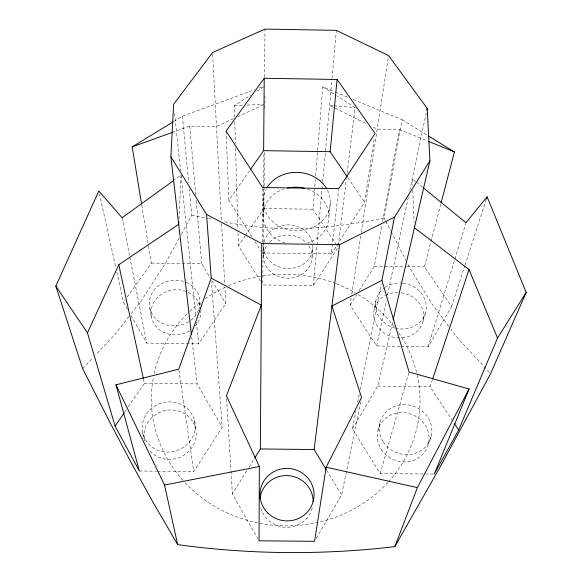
<?xml version="1.0" encoding="UTF-8"?>
<svg xmlns="http://www.w3.org/2000/svg" width="582" height="582" viewBox="0 0 582 582"><rect width="100%" height="100%" fill="white"/><g stroke="black" fill="none" stroke-linecap="round" stroke-linejoin="round"><path stroke-width="0.44" stroke-dasharray="2.91 2.18" d="M262.169 242.032L262.555 188.408M263.093 215.165L263.21 200.775M263.595 188.757L262.766 284.94L313.349 285.624L338.047 247.219L337.065 245.728M263.602 187.855L263.908 152.462M264.563 77.166L264.977 29.1M245.524 235.368L263.886 208.516L264.083 186.72M264.097 185.811L264.403 152.208M264.81 108.616L264.926 95.906M263.486 256.102L263.581 246.164M178.95 218.985L181.046 175.204L174.411 179.991M336.571 244.986L312.985 209.236L314.717 187.484M314.789 186.582L315.371 179.329M315.662 175.706L317.612 151.233M317.685 150.323L322.741 86.885L334.454 91.73M312.083 256.778L312.92 246.863M313.349 285.624L322.406 185.127M322.734 181.504L331.951 79.21M332.038 78.308L336.36 30.359M328.895 216.126L330.387 201.779M262.089 252.944L331.333 253.912L338.629 189.543M338.266 245.415L346.428 178.747M347.09 173.341L355.136 107.575L337.058 96.023M331.333 253.912L364.587 202.289L374.386 137.927M400.147 346.275L376.641 345.977L350.08 305.143L351.193 297.955M351.746 294.361L360.745 235.994M361.298 232.4L388.565 55.566M359.138 290.629L374.386 266.178L381.894 225.081M382.549 221.509L399.368 129.473L377.223 129.124L371.571 126.316M385.349 220.411L384.105 217.995L402.191 119.79L352.852 99.355M374.372 308.838L376.19 299.541M433.335 474.075L380.242 473.522L352.386 428.803L355.922 411.03M357.69 402.14L359.458 393.257M360.163 389.7L381.203 283.958M316.361 538.234L341.612 494.962L360.673 401.9M376.641 345.977L386.244 300.85M387.561 294.652L408.28 197.32M409.786 190.241L426.271 112.806M352.386 428.803L377.776 386.062L392.915 320.617M378.002 430.411L379.966 422.663M401.056 346.283L428.177 346.625L451.603 306.481L424.394 266.876L430.811 242.316M431.036 241.435L440.894 203.715M423.085 321.242L425.675 312.105M380.242 473.522L409.073 371.993M428.177 346.625L454.622 259.994M454.884 259.128L465.724 223.612M451.603 306.481L464.749 265.894M465.033 265.036L486.559 198.542M452.745 421.033L430.083 386.688L432.375 379.799M428.476 443.724L431.269 436.165M179.125 238.249L165.15 263.704L141.07 300.974L131.205 313.662M181.308 234.27L191.791 215.18L189.317 189.092M258.139 539.238L232.363 493.856L247.081 470.263M248.98 467.222L254.203 458.849M350.08 305.143L356.751 294.448M157.489 471.18L193.762 471.566L222.2 427.341L211.492 281.695M131.074 315.531L146.729 343.089L198.651 343.744L225.736 303.498L224.878 287.159M124.708 412.1L127.742 407.669M128.244 406.927L144.409 383.283L143.645 379.748M260.38 281.106L238.387 245.808L245.015 236.11M251.984 236.91L228.893 200.266L249.634 170.65M127.494 309.231L123.471 302.145L125.043 299.934M127.152 296.987L151.342 263.093L148.243 244.316M129.015 316.484L115.316 334.104L95.601 354.955M82.659 368.646L93.135 357.566M234.684 117.353L234.35 105.589L250.806 95.033M256.793 91.192L263.522 86.878M173.894 121.412L182.399 116.218L254.8 89.664M233.484 118.648L216.439 126.534L189.768 126.105L172.832 132.216M237.543 116.771L262.7 105.124M259.055 88.1L265.021 85.918M384.105 217.995C331.122 229.046 275.744 233.469 222.55 221.313M234.35 105.589L243.436 105.226M247.066 105.073L264.323 104.374M139.353 470.991L156.58 471.173M144.409 383.283L197.116 383.909L222.2 427.341M377.776 386.062L430.083 386.688M151.342 263.093L201.707 263.792L210.029 277.534M374.386 266.178L406.207 266.621M407.116 266.636L424.394 266.876M263.886 208.516L312.985 209.236M333.115 105.742L329.587 105.451L334.432 107.859M333.995 105.815L355.136 107.575M191.791 215.18L207.607 218.337M208.487 218.512L212.881 219.385M399.368 129.473L427.726 141.062M335.29 92.08L347.832 97.274M335.239 108.259L366.725 123.908M402.191 119.79L427.537 135.402M322.741 86.885L336.301 95.543M415.73 181.599L412.238 178.739L412.514 185.091M416.421 182.166L422.707 187.309M489.397 372.269L457.939 338.455L450.926 329.157M448.766 326.291L432.572 304.837L409.306 267.087L406.418 261.456M347.869 177.743L364.587 202.289M254.872 241.494L260.649 250.653M211.877 280.589L225.736 303.498M326.698 470.329L341.612 494.962M385.764 221.211L390.718 230.872M391.133 231.672L406.003 260.649M142.714 432.957L144.569 440.603A26.219 24.604 -15.6 0 1 174.6 410.208A26.219 24.604 -15.6 0 1 192.315 446.991A26.219 24.604 -15.6 0 1 149.108 450.024M99.406 193.631L115.643 266.854M116.815 272.15L123.471 302.145M122.082 217.726L129.597 255.956M129.771 256.851L146.729 343.089M149.843 308.424L151.509 317.663M141.753 204.988L148.097 243.429M178.9 370.094L193.762 471.566M194.548 420.56A26.648 24.939 -15.1 0 1 160.879 451.152A26.648 24.939 -15.1 0 1 150.614 409.19A26.648 24.939 -15.1 0 1 194.548 420.56L195.559 428.367M191.704 337.036L197.116 383.909M174.571 113.228L180.573 170.715M181.046 175.204L195.828 316.703M196.389 322.108L198.651 343.744M182.399 116.218L188.721 182.792M199.953 303.157L200.113 304.844M189.768 126.105L195.741 194.948M196.214 200.383L201.707 263.792M226.58 398.605L230.93 470.271M230.989 471.18L232.363 493.856M212.648 54.33L221.349 220.011M221.546 223.641L224.688 283.529M412.762 190.54L414.166 222.309M226.1 131.074L228.893 200.266M234.815 121.871L235.441 143.587M235.572 148.112L237.922 229.526M238.023 233.142L238.387 245.808M417.163 375.041A134.355 125.821 3.2 0 1 388.492 481.743M387.881 482.42A134.355 125.821 3.2 0 1 183.592 481.088M182.995 480.419A134.355 125.821 3.2 0 1 153.415 377.245M154.15 373.651A134.355 125.821 3.2 0 1 189.23 311.792M189.87 311.181A134.355 125.821 3.2 0 1 201.408 301.461M205.046 298.835A134.355 125.821 3.2 0 1 225.234 287.239M228.508 285.762A134.355 125.821 3.2 0 1 335.428 283.456M336.28 283.783A134.355 125.821 3.2 0 1 354.969 292.673M358.076 294.499A134.355 125.821 3.2 0 1 395.149 327.812M398.765 332.846A134.355 125.821 3.2 0 1 416.959 374.153M403.311 283.223A25.528 22.88 13.3 0 1 426.009 310.475A25.528 22.88 13.3 0 1 395.92 328.35M395.113 328.153A25.528 22.88 13.3 0 1 376.19 310.301A25.528 22.88 13.3 0 1 384.484 287.719M385.219 287.21A25.528 22.88 13.3 0 1 402.489 283.128M186.007 282.306A25.382 22.807 -7.7 0 1 198.862 309.071M198.564 309.886A25.382 22.807 -7.7 0 1 189.281 321.279M188.59 321.722A25.382 22.807 -7.7 0 1 149.356 305.39A25.382 22.807 -7.7 0 1 185.258 282.008M312.84 245.24A24.677 21.832 2.7 0 1 287.21 268.506A24.677 21.832 2.7 0 1 263.901 242.912M264.068 242.112A24.677 21.832 2.7 0 1 289.283 224.892A24.677 21.832 2.7 0 1 312.752 244.418M327.521 190.219A33.603 29.202 3.2 0 1 296.253 230.814A33.603 29.202 3.2 0 1 266.534 188.532M307.725 189.23A32.919 28.773 3.2 0 1 328.903 216.337A32.919 28.773 3.2 0 1 307.871 242.97M284.867 242.905A32.919 28.773 3.2 0 1 263.093 216.126A32.919 28.773 3.2 0 1 283.601 189.143M312.25 508.159A26.605 25.863 5.5 0 1 285.536 527.277A26.605 25.863 5.5 0 1 260.38 505.998M401.093 292.71A25.135 22.611 13.4 0 1 423.681 316.652A25.135 22.611 13.4 0 1 400.351 337.975M399.528 337.975A25.135 22.611 13.4 0 1 374.881 321.155A25.135 22.611 13.4 0 1 384.782 295.729M385.553 295.307A25.135 22.611 13.4 0 1 397.848 292.477M308.795 245.99A24.306 21.585 2.7 0 1 303.36 273.351A24.306 21.585 2.7 0 1 272.034 272.907A24.306 21.585 2.7 0 1 266.883 245.393M269.546 242.17A24.306 21.585 2.7 0 1 306.176 242.694M200.775 309.922A24.99 22.538 -8 0 1 195.436 325.855M189.659 330.787A24.99 22.538 -8 0 1 153.743 323.257A24.99 22.538 -8 0 1 166.859 291.502A24.99 22.538 -8 0 1 199.982 305.797M383.371 442.036A26.554 24.742 21.2 0 0 428.919 442.196A26.554 24.742 21.2 0 0 404.41 404.636A26.554 24.742 21.2 0 0 383.371 442.036M381.334 449.522A26.132 24.408 21.7 0 0 426.155 449.682A26.132 24.408 21.7 0 0 402.067 412.623A26.132 24.408 21.7 0 0 381.334 449.522"/><path stroke-width="0.87" d="M170.89 156.733L206.545 214.402L211.23 278.08L261.303 305.113L226.413 395.884L259.361 466.495L259.034 540.802L314.556 541.325L326.16 467.201L361.575 397.47L331.944 306.045L381.916 280.408L394.494 217.159L429.916 160.77L427.203 108.412L388.565 55.566L336.36 30.359L264.977 29.1L212.554 52.526L173.632 104.251L170.89 156.733L191.391 334.33M254.676 458.092L260.372 448.955L261.704 243.56L206.545 214.402M250.667 169.173L263.631 150.665L264.228 78.257L337.094 79.487L375.07 133.46L338.731 188.648L262.562 187.499L226.1 131.074L264.228 78.257M178.82 221.662L178.689 224.346L118.786 264.723L87.453 332.831L115.112 426.14L139.353 470.991L115.971 384.811L178.769 369.199L211.23 278.08M347.359 177.001L330.132 151.706L337.094 79.487M326.233 469.558L314.12 449.544L339.568 244.658L394.494 217.159M426.832 110.173L427.203 108.412M393.126 319.736L429.916 160.77M441.12 202.842L454.411 151.96L428.301 135.875M486.559 198.542L487.119 196.811L526.172 292.448L490.633 373.593L440.618 466.102L394.829 546.636C322.668 555.133 249.649 554.588 177.67 544.614L152.695 501.662L131.241 462.814L109.256 421.106L82.659 368.646L55.828 286.111L98.816 190.983L122.082 217.726L173.676 180.522M432.659 378.94L469.012 269.568L414.406 227.758L414.326 225.947M394.829 546.636L417.381 487.629L469.063 389.009L409.073 371.993L381.916 280.408M469.063 389.009L434.237 474.09L458.66 429.996L497.523 338.047L526.172 292.448M115.112 426.14L124.206 412.842M487.119 196.811L465.986 222.746L423.405 187.884M141.608 204.1L132.172 146.89L173.123 121.885M132.172 146.89L172.832 132.216M115.971 384.811L164.531 485.032L259.361 466.495M260.372 448.955L314.12 449.544M261.704 243.56L339.568 244.658M263.631 150.665L330.132 151.706M326.16 467.201L417.381 487.629M428.563 141.397L454.411 151.96M55.828 286.111L87.453 332.831M454.229 423.274L458.66 429.996M469.012 269.568L497.523 338.047M164.531 485.032L177.67 544.614M118.786 264.723L143.448 378.86M266.971 187.775A33.603 29.202 3.2 0 1 296.856 172.396A33.603 29.202 3.2 0 1 326.677 188.677M287.639 188.022A32.919 28.773 3.2 0 1 304.488 188.277M260.103 498.403A26.605 25.863 5.5 0 1 287.966 475.61A26.605 25.863 5.5 0 1 313.131 501.458M267.982 513.186A27.048 26.234 5.3 0 0 313.174 501.48A27.048 26.234 5.3 0 0 279.913 469.303A27.048 26.234 5.3 0 0 267.982 513.186"/></g></svg>
